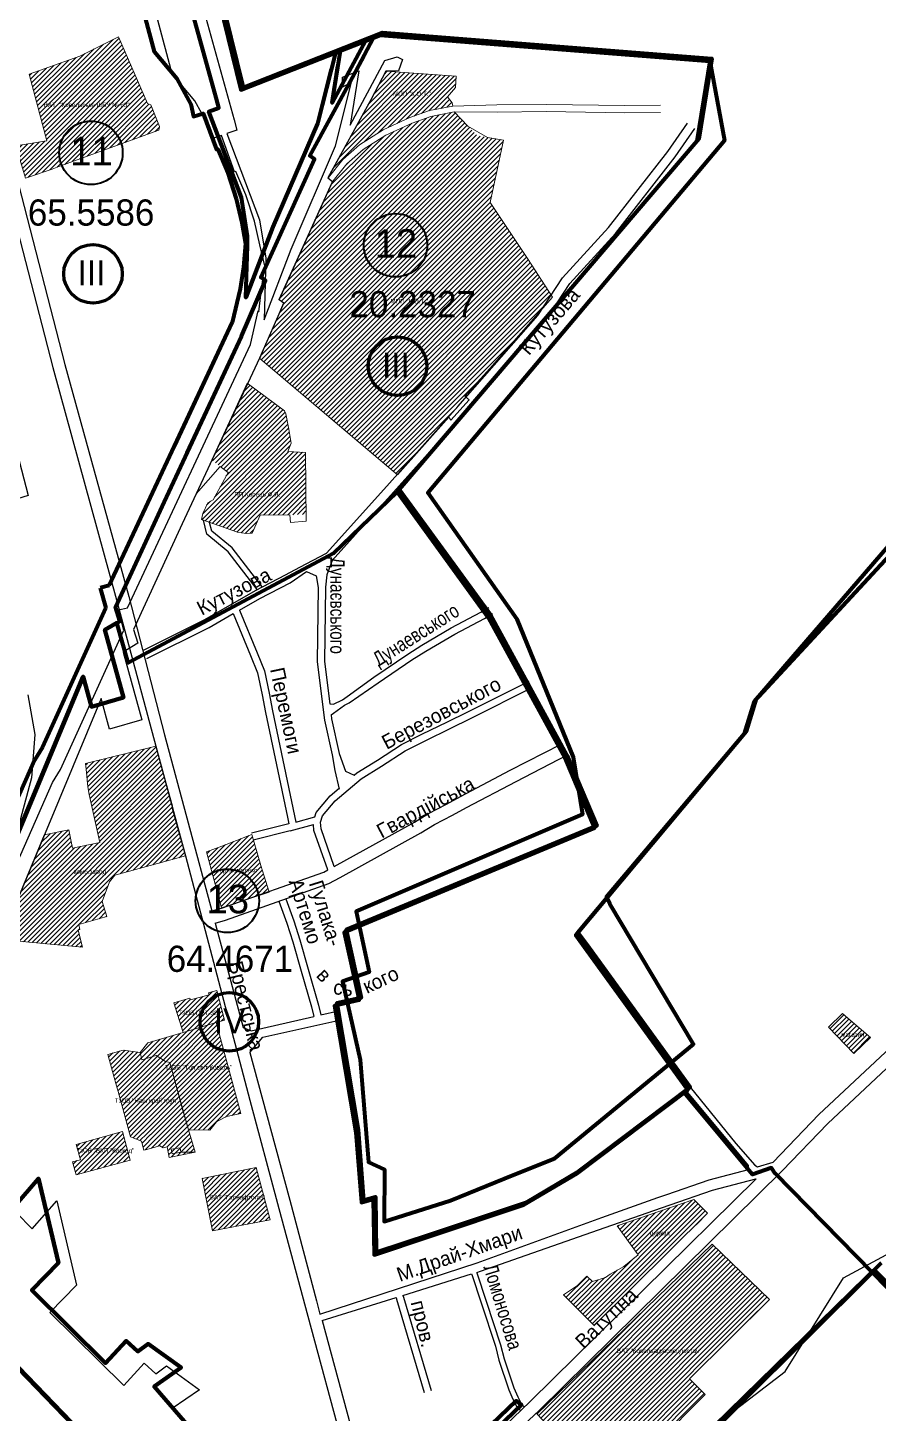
# Model space of a CAD drawing. Header units: millimetres. Extents: x 1378883 to 1389513, y 5662980 to 5673292.
# Drawn here: x 1383360 to 1384304, y 5669708 to 5671246 of the extents above; entities that cross this region are included whole.
import ezdxf
from ezdxf.enums import TextEntityAlignment as Align

# ---------------------------------------------------------------- set-up
doc = ezdxf.new("R2010")
doc.units = ezdxf.units.MM
doc.layers.add('_5Інше', color=252, linetype='Continuous', lineweight=25)
for name, color, linetype in [('N-raion', 1, 'Continuous'), ('zona', 3, 'Continuous'), ('вулиці', 7, 'Continuous'), ('ВулНазва', 7, 'Continuous'), ('КартаСкан', 252, 'Continuous'), ('межа по генплану', 7, 'Continuous'), ('район', 6, 'Continuous')]:
    doc.layers.add(name, color=color, linetype=linetype)
picture_1 = doc.add_image_def('image1.tif', size_in_pixel=(29607, 29619))
pattern_1 = [(45, (2.4066, 2.8008), (-2.6516504294, 2.6516504294), [])]

# ---------------------------------------------------------------- blocks, each defined once
blk = doc.blocks.new('ТуріяВодоох')
at = {"layer": '_5Інше', "color": 140}
blk.add_lwpolyline([(47118, 27415), (47272, 27533), (47337, 27637), (47450, 27698), (47500, 27645), (47566, 27712), (47606, 27666), (47682, 27722), (47711, 27688), (47790, 27754), (47831, 27714), (48054, 27884), (48092, 27840), (48160, 27842), (48319, 28000), (48319, 28000), (49356, 27600), (48682, 27510), (48729, 27348)], dxfattribs=at)
blk = doc.blocks.new('ЛвЗд')
at = {"layer": '_5Інше', "color": 204, "linetype": 'Continuous'}
for points in [[(46603.769, 28972.58), (46451, 29558)], [(46589, 29228), (46672.255, 28920.883)], [(46801.007, 28914.484), (46840.037, 28985.805)], [(46840.037, 28985.805), (46853.45, 28989.738)], [(46853.45, 28989.738), (46859.46, 28986.731)], [(46859.46, 28986.731), (46854.824, 28974.25)], [(46628.874, 28942.365), (46603.769, 28972.58)], [(46792.735, 28967.804), (46810.959, 28974.523)], [(46792.864, 28956.649), (46792.735, 28967.804)], [(46810.959, 28974.523), (46801.007, 28914.484)], [(46840.868, 28973.992), (46823.911, 28942.454)], [(46854.824, 28974.25), (46840.868, 28973.992)], [(46784.64, 28891.653), (46802.92, 28961.902)], [(46802.92, 28961.902), (46792.864, 28956.649)], [(46644.196, 28914.119), (46628.874, 28942.365)], [(46823.911, 28942.454), (46775.975, 28855.858)], [(46672.255, 28920.883), (46675.193, 28909.679)], [(46647.005, 28900.245), (46644.196, 28914.119)], [(46675.193, 28909.679), (46663.968, 28905.836)], [(46663.968, 28905.836), (46699.824, 28809.95)], [(46657.931, 28903.549), (46647.005, 28900.245)], [(46672.381, 28863.278), (46657.931, 28903.549)], [(46734.546, 28777.267), (46784.64, 28891.653)], [(46673.781, 28863.677), (46672.381, 28863.278)], [(46684.823, 28837.645), (46673.781, 28863.677)], [(46780.917, 28852.084), (46720.884, 28721.378)], [(46775.975, 28855.858), (46780.917, 28852.084)], [(46693.989, 28808.494), (46684.823, 28837.645)], [(46699.911, 28782.011), (46693.989, 28808.494)], [(46699.824, 28809.95), (46706.319, 28767.198)], [(46705.415, 28758.83), (46699.911, 28782.011)], [(46704.12, 28699.019), (46734.546, 28777.267)], [(46706.319, 28767.198), (46704.12, 28699.019)], [(46701.41, 28732.807), (46705.415, 28758.83)], [(46698.457, 28707.956), (46701.41, 28732.807)], [(46720.884, 28721.378), (46726.048, 28717.761)], [(46688.774, 28671.443), (46697.599, 28708.796)], [(46697.599, 28708.796), (46698.457, 28707.956)], [(46726.048, 28717.761), (46698.955, 28656.266)], [(46550.607, 28380.221), (46688.774, 28671.443)], [(46698.955, 28656.266), (46611.815, 28472.916)], [(46414.803, 28609.783), (46441.206, 28505.677)], [(46441.206, 28505.677), (46429.405, 28502.023)], [(46611.815, 28472.916), (46557.181, 28356.285)], [(46540.577, 28377.931), (46550.607, 28380.221)], [(46546.446, 28355.562), (46540.577, 28377.931)], [(46475.198, 28201.242), (46546.446, 28355.562)], [(46557.181, 28356.285), (46562.072, 28340.892)], [(46562.072, 28340.892), (46545.527, 28331.027)], [(46545.527, 28331.027), (46565.672, 28255.99)], [(46520.792, 28279.703), (46348.954, 27874.137)], [(46439.312, 28284.151), (46446.822, 28240.345)], [(46529.844, 28245.762), (46520.792, 28279.703)], [(46565.672, 28255.99), (46529.844, 28245.762)], [(46446.822, 28240.345), (46443.136, 28192.046)], [(46466.319, 28187), (46475.198, 28201.242)], [(46403, 28046), (46466.319, 28187)], [(46443.136, 28192.046), (46428.045, 28137.126)], [(46406.121, 27727.407), (46440.74, 27691.61)], [(46440.74, 27691.61), (46468.222, 27722.705)], [(46468.222, 27722.705), (46489.612, 27629.007)], [(46321.086, 27642.838), (46667.679, 27279.893)], [(46489.612, 27629.007), (46460.009, 27598.892)], [(46460.009, 27598.892), (46541.446, 27517.413)], [(46541.446, 27517.413), (46564.229, 27542.09)], [(46564.229, 27542.09), (46577.212, 27530.214)], [(46577.212, 27530.214), (46588.912, 27538.809)], [(46588.912, 27538.809), (46625.41, 27512.191)], [(46625.41, 27512.191), (46595.193, 27491.376)], [(46595.193, 27491.376), (46639.835, 27438.736)]]:
    blk.add_lwpolyline(points, dxfattribs=at)

msp = doc.modelspace()

# ---------------------------------------------------------------- hatches: boundary and pattern name
at = {"layer": 'вулиці', "lineweight": -2}
h = msp.add_hatch(dxfattribs=at)
h.set_pattern_fill('ANSI31', color=12, scale=30, style=0)
h.set_pattern_definition(pattern_1)
h.paths.add_polyline_path([(1383417.9, 5671214.1), (1383395.1, 5671205.9), (1383361.8, 5671194), (1383381.4, 5671120.2), (1383347.2, 5671114.6), (1383357.7, 5671078.6), (1383387.2, 5671088.8), (1383394.7, 5671091.5), (1383505.6, 5671132), (1383506.5, 5671135.9), (1383496.8, 5671160), (1383493, 5671161.4), (1383461.1, 5671235.5)])
h.paths.add_polyline_path([(1383362.3, 5671156.3), (1383489, 5671156.3), (1383489, 5671163.8), (1383362.3, 5671163.8)], flags=25)
h = msp.add_hatch(dxfattribs=at)
h.set_pattern_fill('ANSI31', color=12, scale=30, style=0)
h.set_pattern_definition(pattern_1)
h.paths.add_polyline_path([(1383806.2, 5671153.6), (1383832, 5671158.7), (1383831.2, 5671162.3), (1383826.2, 5671169), (1383834.9, 5671179.3), (1383835.7, 5671191.8), (1383757.6, 5671197.3), (1383740.9, 5671165.6), (1383694, 5671079.5), (1383710, 5671099.3), (1383728.6, 5671115.7), (1383754.7, 5671132.1), (1383784.5, 5671146)])
h.paths.add_polyline_path([(1383763, 5671168.4), (1383810.5, 5671168.4), (1383810.5, 5671175.9), (1383763, 5671175.9)], flags=24)
h = msp.add_hatch(dxfattribs=at)
h.set_pattern_fill('ANSI31', color=12, scale=30, style=0)
h.set_pattern_definition(pattern_1)
h.paths.add_polyline_path([(1383873.7, 5671051.5), (1383888.3, 5671120.8), (1383858.9, 5671126), (1383833.7, 5671152.2), (1383807.7, 5671147.1), (1383786.8, 5671139.8), (1383757.7, 5671126.2), (1383732.4, 5671110.3), (1383714.6, 5671094.7), (1383698.2, 5671074.5), (1383639.1, 5670944), (1383644.3, 5670940.4), (1383617.7, 5670878.7), (1383770.3, 5670749.8), (1383837.8, 5670825.2), (1383846.9, 5670835.5), (1383845.5, 5670836.8), (1383873.1, 5670867.4), (1383930.6, 5670932.6), (1383941.3, 5670948.9), (1383914.8, 5670989.5)])
h.paths.add_polyline_path([(1383760, 5670938.4), (1383807.5, 5670938.4), (1383807.5, 5670945.9), (1383760, 5670945.9)], flags=24)
h = msp.add_hatch(dxfattribs=at)
h.set_pattern_fill('ANSI31', color=164, scale=30, style=0)
h.set_pattern_definition(pattern_1)
h.paths.add_polyline_path([(1383649.9, 5670800.2), (1383646.7, 5670817.2), (1383645.1, 5670820.5), (1383604.5, 5670850.8), (1383564.6, 5670765.6), (1383582.6, 5670752.1), (1383566, 5670721.7), (1383560, 5670718.4), (1383554.7, 5670706.6), (1383553, 5670699.8), (1383592.9, 5670685.7), (1383602.6, 5670684.4), (1383609.5, 5670684.7), (1383618.2, 5670704.6), (1383669.1, 5670705.5), (1383668.7, 5670774.2), (1383648.8, 5670775.5), (1383652.8, 5670784.7)])
h.paths.add_polyline_path([(1383583.2, 5670722.7), (1383647, 5670722.7), (1383647, 5670731.4), (1383583.2, 5670731.4)], flags=24)
h = msp.add_hatch(dxfattribs=at)
h.set_pattern_fill('ANSI31', color=12, scale=30, style=0)
h.set_pattern_definition(pattern_1)
h.paths.add_polyline_path([(1383440.2, 5670341.4), (1383410.1, 5670335.3), (1383405.7, 5670355.4), (1383378.6, 5670349.9), (1383330.2, 5670233.7), (1383421.2, 5670225.3), (1383416.1, 5670244.1), (1383418.2, 5670245), (1383417, 5670250.4), (1383448.1, 5670259.5), (1383443, 5670276.1), (1383451, 5670297.8), (1383456.8, 5670305.2), (1383535.2, 5670326.5), (1383520.7, 5670379.3), (1383520.8, 5670380.3), (1383502.5, 5670448.2), (1383424.3, 5670429.1), (1383425, 5670422.8), (1383427.1, 5670403.1), (1383428.6, 5670394.8)])
h.paths.add_polyline_path([(1383405.8, 5670305.4), (1383452.9, 5670305.4), (1383452.9, 5670311.7), (1383405.8, 5670311.7)], flags=24)
h = msp.add_hatch(dxfattribs=at)
h.set_pattern_fill('ANSI31', color=2, scale=30, style=0)
h.set_pattern_definition(pattern_1)
h.paths.add_polyline_path([(1383575.4, 5670268.8), (1383587.5, 5670272.8), (1383628.1, 5670287.2), (1383618.9, 5670316), (1383608.9, 5670350.2), (1383604.9, 5670348.8), (1383596.7, 5670345.7), (1383558.8, 5670330.8)])
h.paths.add_polyline_path([(1383562, 5670307.5), (1383622.8, 5670307.5), (1383622.8, 5670312.5), (1383562, 5670312.5)], flags=25)
h = msp.add_hatch(dxfattribs=at)
h.set_pattern_fill('ANSI31', color=2, scale=30, style=0)
h.set_pattern_definition(pattern_1)
h.paths.add_polyline_path([(1383570, 5670177.3), (1383560.8, 5670174.8), (1383561.6, 5670172.6), (1383540.8, 5670167), (1383540.3, 5670168.9), (1383522.4, 5670163.4), (1383532.7, 5670130.8), (1383569.5, 5670141.7), (1383578.7, 5670144.4)])
h.paths.add_polyline_path([(1383520.8, 5670148.6), (1383580, 5670148.6), (1383580, 5670156.1), (1383520.8, 5670156.1)], flags=9)
h = msp.add_hatch(dxfattribs=at)
h.set_pattern_fill('ANSI31', color=2, scale=30, style=0)
h.set_pattern_definition(pattern_1)
h.paths.add_polyline_path([(1384270.4, 5670146.4), (1384264.8, 5670151.8), (1384249, 5670136.4), (1384277.1, 5670107.5), (1384295.6, 5670125.1)])
h.paths.add_polyline_path([(1384259, 5670125.8), (1384293.2, 5670125.8), (1384293.2, 5670130.8), (1384259, 5670130.8)], flags=25)
h = msp.add_hatch(dxfattribs=at)
h.set_pattern_fill('ANSI31', color=2, scale=30, style=0)
h.set_pattern_definition(pattern_1)
h.paths.add_polyline_path([(1383569.5, 5670141.6), (1383532.7, 5670130.7), (1383493.7, 5670119.2), (1383485.1, 5670108.3), (1383487, 5670100.4), (1383502.8, 5670105.1), (1383513.1, 5670098.5), (1383518.1, 5670097.4), (1383538.8, 5670022.8), (1383562.2, 5670022.4), (1383569.6, 5670031.6), (1383573.2, 5670033.3), (1383580.9, 5670037.3), (1383596.7, 5670040.9)])
h.paths.add_polyline_path([(1383497.2, 5670088.4), (1383603, 5670088.4), (1383603, 5670095.9), (1383497.2, 5670095.9)], flags=9)
h = msp.add_hatch(dxfattribs=at)
h.set_pattern_fill('ANSI31', color=2, scale=30, style=0)
h.set_pattern_definition(pattern_1)
h.paths.add_polyline_path([(1383518.1, 5670097.4), (1383513.1, 5670098.5), (1383502.8, 5670105.1), (1383487, 5670100.4), (1383485.1, 5670108.3), (1383466.3, 5670111.2), (1383449, 5670106.4), (1383455.4, 5670083.6), (1383525.4, 5670070.4)])
h.paths.add_polyline_path([(1383525.4, 5670070.4), (1383455.4, 5670083.6), (1383456.1, 5670080.8), (1383458.1, 5670073.9), (1383461.2, 5670062.6), (1383468.6, 5670035.5), (1383528.8, 5670057.7)])
h.paths.add_polyline_path([(1383510.8, 5670088.2), (1383589.3, 5670088.2), (1383589.3, 5670096.1), (1383510.8, 5670096.1)], flags=9)
h.paths.add_polyline_path([(1383454.2, 5670049.8), (1383529.9, 5670049.8), (1383529.9, 5670059.7), (1383454.2, 5670059.7)], flags=9)
h = msp.add_hatch(dxfattribs=at)
h.set_pattern_fill('ANSI31', color=2, scale=30, style=0)
h.set_pattern_definition(pattern_1)
h.paths.add_polyline_path([(1383532.5, 5670044.2), (1383528.8, 5670057.7), (1383468.6, 5670035.5), (1383470.5, 5670028.4), (1383472.1, 5670022.5), (1383543.3, 5670007.2), (1383538.8, 5670022.8)])
h.paths.add_polyline_path([(1383454.2, 5670049.8), (1383529.9, 5670049.8), (1383529.9, 5670059.7), (1383454.2, 5670059.7)], flags=9)
h = msp.add_hatch(dxfattribs=at)
h.set_pattern_fill('ANSI31', color=2, scale=30, style=0)
h.set_pattern_definition(pattern_1)
h.paths.add_polyline_path([(1383413.9, 5670006.4), (1383418.7, 5669989.5), (1383410, 5669987.1), (1383414, 5669972.8), (1383473.9, 5669989), (1383465.3, 5670020.6)])
h.paths.add_polyline_path([(1383403.3, 5669994.8), (1383489.6, 5669994.8), (1383489.6, 5670003.5), (1383403.3, 5670003.5)], flags=9)
h = msp.add_hatch(dxfattribs=at)
h.set_pattern_fill('ANSI31', color=2, scale=30, style=0)
h.set_pattern_definition(pattern_1)
h.paths.add_polyline_path([(1383532.4, 5670009.6), (1383498.9, 5670016.8), (1383502.5, 5670003.7), (1383507, 5670004.9), (1383510.6, 5670002.6), (1383515.1, 5670003.8), (1383517.1, 5669992), (1383517.7, 5669992.1), (1383521, 5669996.1), (1383520.5, 5669996), (1383519.6, 5670001), (1383526.2, 5670002.2)])
h.paths.add_polyline_path([(1383498.9, 5670016.8), (1383472.1, 5670022.5), (1383474.2, 5670014.8), (1383486.4, 5670010.1), (1383489.2, 5670000.2), (1383490.9, 5670000.6), (1383502.5, 5670003.7)])
h = msp.add_hatch(dxfattribs=at)
h.set_pattern_fill('ANSI31', color=2, scale=30, style=0)
h.set_pattern_definition(pattern_1)
h.paths.add_polyline_path([(1383543.3, 5670007.2), (1383532.4, 5670009.6), (1383526.2, 5670002.2), (1383529.4, 5670002.8), (1383530.3, 5669997.8), (1383546.1, 5669997.9)])
h.paths.add_polyline_path([(1383546.1, 5669997.9), (1383530.3, 5669997.8), (1383521, 5669996.1), (1383517.7, 5669992.1)])
h = msp.add_hatch(dxfattribs=at)
h.set_pattern_fill('ANSI31', color=2, scale=30, style=0)
h.set_pattern_definition(pattern_1)
h.paths.add_polyline_path([(1383519.6, 5670001), (1383520.5, 5669996), (1383530.3, 5669997.8), (1383529.4, 5670002.8)])
h = msp.add_hatch(dxfattribs=at)
h.set_pattern_fill('ANSI31', color=12, scale=30, style=0)
h.set_pattern_definition(pattern_1)
h.paths.add_polyline_path([(1383613.8, 5669980.9), (1383553.7, 5669968.8), (1383565.4, 5669910.6), (1383629.2, 5669922.9)])
h.paths.add_polyline_path([(1383552.3, 5669943.5), (1383633.9, 5669943.5), (1383633.9, 5669951), (1383552.3, 5669951)], flags=9)
h = msp.add_hatch(dxfattribs=at)
h.set_pattern_fill('ANSI31', color=5, scale=30, style=0)
h.set_pattern_definition(pattern_1)
h.paths.add_polyline_path([(1384014.5, 5669916), (1384037.8, 5669884), (1384021.8, 5669871), (1384006.8, 5669862.4), (1384001.4, 5669858.8), (1383987.2, 5669854.3), (1383980.7, 5669860.3), (1383970.4, 5669849.9), (1383954.9, 5669839.4), (1383988.8, 5669805.4), (1384114.9, 5669930), (1384099.6, 5669945.4)])
h.paths.add_polyline_path([(1384046.6, 5669904.3), (1384077.1, 5669904.3), (1384077.1, 5669910.5), (1384046.6, 5669910.5)], flags=24)
h.paths.add_polyline_path([(1383968.8, 5669762.1), (1384055.4, 5669845.1), (1384038.8, 5669862.5), (1383952.2, 5669779.4)], flags=9)
h = msp.add_hatch(dxfattribs=at)
h.set_pattern_fill('ANSI31', color=5, scale=30, style=0)
h.set_pattern_definition(pattern_1)
h.paths.add_polyline_path([(1383925.5, 5669707.3), (1383967.7, 5669662.2), (1383967.7, 5669662.2), (1383982.5, 5669646.4), (1384005.6, 5669621.8), (1384112.3, 5669729.1), (1384094.8, 5669746.3), (1384183.6, 5669834.2), (1384119.8, 5669895.7)])
h.paths.add_polyline_path([(1383998.4, 5669772.3), (1384123.8, 5669772.3), (1384123.8, 5669781.1), (1383998.4, 5669781.1)], flags=24)

# ---------------------------------------------------------------- linework, layer by layer
at = {"layer": 'N-raion', "color": 1, "lineweight": 35}
for centre in [(1383430.4, 5671106.7), (1383768.4, 5671004.2), (1383581.8, 5670276.7)]:
    msp.add_circle(centre, 35.2, dxfattribs=at)
at = {"layer": 'zona', "color": 3, "lineweight": 60}
for centre in [(1383432.7, 5670972.5), (1383770.6, 5670870), (1383584, 5670142.6)]:
    msp.add_circle(centre, 32.5, dxfattribs=at)
at = {"layer": 'вулиці', "color": 7}
for points in [[(1383111.9, 5671900.8), (1383145.8, 5671763.9), (1383179.7, 5671640.4), (1383231.3, 5671451.4), (1383267.8, 5671316.8), (1383336.5, 5671068.1), (1383388, 5670868.4), (1383458.9, 5670610.8), (1383502.5, 5670448.2), (1383535.2, 5670326.5), (1383606.7, 5670055.4), (1383637.5, 5669941), (1383667.3, 5669829.4), (1383714.5, 5669655.6), (1383726.2, 5669604.9), (1383729.2, 5669576.5)], [(1383130.1, 5671885.4), (1383159.3, 5671767.5), (1383193.2, 5671644.1), (1383244.8, 5671455), (1383281.3, 5671320.5), (1383350, 5671071.7), (1383401.5, 5670872), (1383472.4, 5670614.4), (1383512.1, 5670460.8), (1383564.6, 5670265.7)], [(1383487.9, 5670554.6), (1383556.9, 5670589), (1383612.9, 5670621), (1383646.2, 5670638.3), (1383662.4, 5670647.1), (1383692, 5670662.7), (1383758.8, 5670737), (1383837.8, 5670825.2), (1383926.4, 5670926.2), (1383953.9, 5670968.1), (1384004.9, 5671023.8), (1384070.9, 5671108.4), (1384092.6, 5671139.6)], [(1383698, 5670654.4), (1383766.2, 5670730.3), (1383845.3, 5670818.6), (1383934.4, 5670920.1), (1383961.8, 5670961.9), (1384012.6, 5671017.3), (1384078.9, 5671102.4), (1384100.8, 5671133.9)], [(1384187.6, 5669986.9), (1384238.4, 5670039.6), (1384380.3, 5670172.3), (1384570.6, 5670363.3), (1384787.6, 5670580.8), (1384832.4, 5670639.4), (1384897.1, 5670727.9), (1384961.3, 5670820.9), (1385018.4, 5670905.4)], [(1383825.2, 5669615), (1383927.9, 5669711.1), (1384197.5, 5669977.1), (1384248.2, 5670029.6), (1384390.1, 5670162.3), (1384580.5, 5670353.4), (1384798.2, 5670571.6), (1384843.6, 5670631), (1384908.5, 5670719.7), (1384972.8, 5670813), (1385030, 5670897.6)], [(1383615, 5670622.1), (1383582.7, 5670664.1), (1383559.1, 5670683.6), (1383555.3, 5670699)], [(1383620.4, 5670625), (1383587, 5670668.3), (1383564.5, 5670687), (1383562.1, 5670696.6)], [(1383595.2, 5670599.4), (1383617.7, 5670612.3), (1383651.4, 5670629.7), (1383669.5, 5670642.1)], [(1383669.5, 5670642.1), (1383680.4, 5670637.3), (1383682.6, 5670624.3), (1383681.5, 5670542), (1383689.5, 5670477.3), (1383698.2, 5670438.8), (1383701.1, 5670421.2), (1383706.1, 5670400.6)], [(1383698, 5670654.4), (1383692.3, 5670638.4), (1383690.6, 5670624.9), (1383689.5, 5670542.4), (1383695.4, 5670495.4)], [(1383492.3, 5670545.7), (1383561.6, 5670580.2), (1383588.2, 5670595.4)], [(1383588.2, 5670595.4), (1383607.5, 5670549), (1383615.2, 5670529.7), (1383620.4, 5670505.4), (1383624.2, 5670485.9), (1383648.4, 5670369.4), (1383650, 5670362.1)], [(1383595.2, 5670599.4), (1383614.9, 5670552.1), (1383622.9, 5670532), (1383628.2, 5670507), (1383632, 5670487.4), (1383656.3, 5670371), (1383657.7, 5670364.2), (1383678.9, 5670370.1)], [(1383695.4, 5670495.4), (1383699.8, 5670494.8), (1383709.6, 5670499.8), (1383714.8, 5670503.6), (1383744.5, 5670525), (1383782.3, 5670550.6), (1383797.8, 5670560.5), (1383830.4, 5670579.7), (1383863.2, 5670597.1), (1383872.1, 5670602.4)], [(1383696.9, 5670483.1), (1383699.7, 5670484.8), (1383711.9, 5670493.8), (1383717.1, 5670496.5), (1383749.1, 5670518.5), (1383786.7, 5670544), (1383802, 5670553.7), (1383834.3, 5670572.7), (1383867.1, 5670590.1), (1383876.2, 5670595.5)], [(1383722.6, 5670416.2), (1383725.6, 5670418.8), (1383748.5, 5670432.8), (1383775.2, 5670450.2), (1383798.5, 5670461.9), (1383825.6, 5670475.1), (1383848.8, 5670486.6), (1383916.7, 5670520.6)], [(1383700.4, 5670314.9), (1383685.8, 5670356.5), (1383685.3, 5670364), (1383687.6, 5670370.9), (1383701.6, 5670387.7), (1383730.3, 5670412.3), (1383752.8, 5670426), (1383779.2, 5670443.3), (1383802.1, 5670454.8), (1383829.1, 5670468), (1383852.4, 5670479.4), (1383920.3, 5670513.5)], [(1383696.9, 5670483.1), (1383697.4, 5670478.7), (1383706.1, 5670440.3), (1383713.1, 5670420.8), (1383722.6, 5670416.2)], [(1383700.4, 5670314.9), (1383789.4, 5670364.2), (1383804.9, 5670373.6), (1383825.2, 5670384.1), (1383840.7, 5670392.6), (1383895.8, 5670421.6), (1383952.4, 5670450.6)], [(1383568.3, 5670252.1), (1383579.6, 5670255.2), (1383694.6, 5670295.9), (1383707.1, 5670302.6), (1383796.4, 5670352.1), (1383811.8, 5670361.4), (1383831.7, 5670371.7), (1383847.3, 5670380.2), (1383902.3, 5670409.2), (1383958.8, 5670438.2)], [(1383678.9, 5670370.1), (1383680.4, 5670374.8), (1383695.9, 5670393.4), (1383705.8, 5670401.8)], [(1383650, 5670362.1), (1383608.7, 5670352)], [(1383651.7, 5670354.3), (1383610.6, 5670344.2)], [(1383651.7, 5670354.3), (1383677.5, 5670361.4)], [(1383693.2, 5670311), (1383677.9, 5670354.9), (1383677.5, 5670361.4)], [(1383564.6, 5670265.7), (1383575.4, 5670268.6), (1383688.9, 5670308.7), (1383693.2, 5670311)], [(1383639.1, 5670276.2), (1383648, 5670252.1), (1383654.6, 5670231.1), (1383663.7, 5670198.8), (1383675.3, 5670159), (1383677.7, 5670148.5)], [(1383646.6, 5670278.9), (1383655.6, 5670254.7), (1383662.3, 5670233.4), (1383671.4, 5670201), (1383683.1, 5670161), (1383685.5, 5670150.3)], [(1383568.3, 5670252.1), (1383595.4, 5670151.4), (1383599.5, 5670136)], [(1383685.5, 5670150.3), (1383705.3, 5670154.7)], [(1383599.5, 5670136), (1383608.1, 5670132.6), (1383677.7, 5670148.5)], [(1383606.9, 5670108.5), (1383621.2, 5670125.4), (1383707.6, 5670144.8)], [(1383606.9, 5670108.5), (1383620.2, 5670059.1), (1383651, 5669944.6), (1383680.8, 5669833), (1383684.5, 5669818.1)], [(1384090.7, 5670066.2), (1384136.8, 5670010.9), (1384159.9, 5669983.2), (1384160.2, 5669978.5)], [(1384095.4, 5670070), (1384146.2, 5670007.5), (1384167.3, 5669983.4), (1384170.1, 5669981.4)], [(1384170.1, 5669981.4), (1384187.6, 5669986.9)], [(1383684.5, 5669818.1), (1383859.1, 5669875.2), (1383997.4, 5669925.5), (1384059.7, 5669947.6), (1384069.5, 5669950.8), (1384116.7, 5669967.1), (1384160.2, 5669978.5)], [(1383777.6, 5669586.5), (1383918.1, 5669721.1), (1384168.7, 5669968.3)], [(1383858.6, 5669864.5), (1383862.8, 5669865.8), (1384001.3, 5669914.2), (1384063.6, 5669936.2), (1384073.3, 5669939.4), (1384120.2, 5669955.6), (1384168.4, 5669968.2), (1384168.7, 5669968.3)], [(1383776.7, 5669838.9), (1383852.9, 5669862.7)], [(1383852.9, 5669862.7), (1383853.1, 5669862.2), (1383863.5, 5669830.7), (1383879.3, 5669782.4), (1383883.3, 5669766.9), (1383894.1, 5669734.1), (1383898.7, 5669723.9), (1383903.1, 5669715.4), (1383907.4, 5669710.9)], [(1383858.6, 5669864.5), (1383858.8, 5669864.1), (1383869.2, 5669832.5), (1383885.1, 5669784.1), (1383889.1, 5669768.6), (1383899.8, 5669736.2), (1383904.1, 5669726.5), (1383908, 5669718.9), (1383911.7, 5669715)], [(1383686.9, 5669810.9), (1383769.1, 5669836.5)], [(1383769.1, 5669836.5), (1383769.7, 5669834.8), (1383800.4, 5669731.2)], [(1383776.7, 5669838.9), (1383777.3, 5669837.1), (1383808, 5669733.5)], [(1383686.9, 5669810.9), (1383728.1, 5669659), (1383740, 5669607.2), (1383743, 5669579)]]:
    msp.add_lwpolyline(points, dxfattribs=at)
at = {"layer": 'ВулНазва', "color": 7, "lineweight": 9}
for points in [[(1383417.9, 5671214.1), (1383461.1, 5671235.5), (1383493, 5671161.4), (1383496.8, 5671160), (1383506.5, 5671135.9), (1383505.6, 5671132), (1383394.7, 5671091.5), (1383387.2, 5671088.8), (1383357.7, 5671078.6), (1383347.2, 5671114.6), (1383381.4, 5671120.2), (1383361.8, 5671194), (1383395.1, 5671205.9), (1383417.9, 5671214.1)], [(1383831.2, 5671162.3), (1383832, 5671158.7), (1383806.2, 5671153.6), (1383784.5, 5671146), (1383754.7, 5671132.1), (1383728.6, 5671115.7), (1383710, 5671099.3), (1383694, 5671079.5), (1383740.9, 5671165.6), (1383757.6, 5671197.3), (1383835.7, 5671191.8), (1383834.9, 5671179.3), (1383826.2, 5671169), (1383831.2, 5671162.3)], [(1383914.8, 5670989.5), (1383942.9, 5670946.5), (1383873.1, 5670867.4), (1383845.5, 5670836.8), (1383850.2, 5670832.6), (1383830, 5670810), (1383827.8, 5670813.4), (1383770.7, 5670749.4), (1383617.7, 5670878.7), (1383644.3, 5670940.4), (1383639.1, 5670944), (1383697.8, 5671074), (1383714.6, 5671094.7), (1383732.4, 5671110.3), (1383757.7, 5671126.2), (1383786.8, 5671139.8), (1383807.7, 5671147.1), (1383833.7, 5671152.2), (1383848.9, 5671136.4), (1383870.6, 5671123.9), (1383888.3, 5671120.8), (1383873.7, 5671051.5), (1383914.8, 5670989.5)], [(1383603.9, 5670851.3), (1383645.1, 5670820.5), (1383646.7, 5670817.2), (1383649.9, 5670800.2), (1383652.8, 5670784.7), (1383648.8, 5670775.5), (1383668.7, 5670774.2), (1383669.2, 5670697.9), (1383651.9, 5670696.4), (1383651.3, 5670705.2), (1383618.2, 5670704.6), (1383609.5, 5670684.7), (1383602.6, 5670684.4), (1383592.9, 5670685.7), (1383553, 5670699.8), (1383554.7, 5670706.6), (1383560, 5670718.4), (1383566, 5670721.7), (1383582.6, 5670752.1), (1383573.8, 5670758.7), (1383547.1, 5670728.2), (1383603.9, 5670851.3)], [(1383424.3, 5670429.1), (1383502.5, 5670448.2), (1383520.9, 5670382.1), (1383520.7, 5670379.3), (1383535.2, 5670326.5), (1383456.8, 5670305.2), (1383451, 5670297.8), (1383443, 5670276.1), (1383448.1, 5670259.5), (1383417, 5670250.4), (1383418.2, 5670245), (1383416.1, 5670244.1), (1383421.2, 5670225.3), (1383330.2, 5670233.7), (1383378.4, 5670349.8), (1383405.7, 5670355.4), (1383410.1, 5670335.3), (1383440.2, 5670341.4), (1383428.6, 5670394.8), (1383427.1, 5670403.1), (1383425, 5670422.8), (1383424.3, 5670429.1)], [(1383558.7, 5670331.1), (1383575.5, 5670337.4), (1383596.7, 5670345.7), (1383604.9, 5670348.8), (1383608.9, 5670350.2), (1383618.9, 5670316), (1383628.3, 5670286.4), (1383575.4, 5670268.8), (1383558.7, 5670331.1)], [(1383570, 5670177.3), (1383578.7, 5670144.4), (1383569.5, 5670141.7), (1383532.7, 5670130.8), (1383522.4, 5670163.4), (1383540.3, 5670168.9), (1383540.8, 5670167), (1383561.6, 5670172.6), (1383560.8, 5670174.8), (1383570, 5670177.3)], [(1384264.8, 5670151.8), (1384270.4, 5670146.4), (1384295.6, 5670125.1), (1384277.1, 5670107.5), (1384249, 5670136.4), (1384264.8, 5670151.8)], [(1383493.7, 5670119.2), (1383532.7, 5670130.7), (1383569.5, 5670141.6), (1383596.7, 5670040.9), (1383580.9, 5670037.3), (1383573.2, 5670033.3), (1383569.6, 5670031.6), (1383562.2, 5670022.4), (1383538.8, 5670022.8), (1383518.1, 5670097.4), (1383513.1, 5670098.5), (1383502.8, 5670105.1), (1383487, 5670100.4), (1383485.1, 5670108.3), (1383493.7, 5670119.2)], [(1383470.5, 5670028.4), (1383461.2, 5670062.6), (1383458.1, 5670073.9), (1383456.1, 5670080.8), (1383449, 5670106.4), (1383466.3, 5670111.2), (1383485.1, 5670108.3), (1383487, 5670100.4), (1383502.8, 5670105.1), (1383513.1, 5670098.5), (1383518.1, 5670097.4), (1383532.5, 5670044.2), (1383538.8, 5670022.8), (1383546.1, 5669997.9), (1383530.3, 5669997.8), (1383529.4, 5670002.8), (1383519.6, 5670001), (1383520.5, 5669996), (1383530.3, 5669997.8), (1383546.1, 5669997.9), (1383517.1, 5669992), (1383515.1, 5670003.8), (1383510.6, 5670002.6), (1383507, 5670004.9), (1383490.9, 5670000.6), (1383489.2, 5670000.2), (1383486.4, 5670010.1), (1383474.2, 5670014.8), (1383470.5, 5670028.4)], [(1383413.9, 5670006.4), (1383465.3, 5670020.6), (1383473.9, 5669989), (1383414, 5669972.8), (1383410, 5669987.1), (1383418.7, 5669989.5), (1383413.9, 5670006.4)], [(1383629.2, 5669922.9), (1383565.4, 5669910.6), (1383553.7, 5669968.8), (1383613.8, 5669980.9), (1383629.2, 5669922.9)], [(1384014.5, 5669916), (1384099.6, 5669945.4), (1384114.9, 5669930), (1383988.8, 5669805.4), (1383954.9, 5669839.4), (1383970.4, 5669849.9), (1383980.7, 5669860.3), (1383987.2, 5669854.3), (1384001.4, 5669858.8), (1384006.8, 5669862.4), (1384021.8, 5669871), (1384037.8, 5669884), (1384014.5, 5669916)], [(1383926.1, 5669706.6), (1383925.5, 5669707.3), (1384119.8, 5669895.7), (1384183.6, 5669834.2), (1384094.8, 5669746.3), (1384112.3, 5669729.1), (1384005.6, 5669621.8), (1383982.5, 5669646.4), (1383975.1, 5669654.3), (1383970.7, 5669650), (1383963.6, 5669658.2), (1383967.7, 5669662.2), (1383956.5, 5669674.2), (1383926.1, 5669706.6)]]:
    msp.add_lwpolyline(points, close=True, dxfattribs=at)
for points in [[(1383832, 5671158.7), (1383881.1, 5671160), (1383935.7, 5671160.5), (1384022.9, 5671159.3), (1384062.5, 5671159.5)], [(1383833.7, 5671152.1), (1383881.2, 5671152), (1383935.7, 5671152.5), (1384022.9, 5671151.3), (1384062.6, 5671151.5)]]:
    msp.add_lwpolyline(points, dxfattribs=at)
at = {"layer": 'межа по генплану', "color": 5, "lineweight": 70}
for points in [[(1383535.2, 5671427.4), (1383596.9, 5671176.5), (1383751.6, 5671237.4), (1384117.2, 5671208.6), (1384102.9, 5671119.6), (1383770.3, 5670730.4), (1383871.3, 5670591.3), (1383956.4, 5670435.4), (1383989.4, 5670357.3), (1383711.3, 5670241.7), (1383728, 5670166.4), (1383700.9, 5670160.4), (1383724.5, 5670019.7), (1383730.7, 5669941.9), (1383743.8, 5669945.6), (1383744.7, 5669884), (1383805.4, 5669904.2), (1383910.7, 5669939.3), (1383969.8, 5669974.2), (1384093, 5670067.2), (1383981.3, 5670221.3), (1383968.5, 5670238.8), (1384155.7, 5670462.3), (1384166.8, 5670498.3), (1384610.2, 5670976.5)], [(1383535.2, 5671427.4), (1383596.9, 5671176.5), (1383751.6, 5671237.4), (1384117.2, 5671208.6), (1384102.9, 5671119.6), (1383770.3, 5670730.4), (1383871.3, 5670591.3), (1383956.4, 5670435.4), (1383989.4, 5670357.3), (1383711.3, 5670241.7), (1383728, 5670166.4), (1383700.9, 5670160.4), (1383724.5, 5670019.7), (1383730.7, 5669941.9), (1383743.8, 5669945.6), (1383744.7, 5669884), (1383805.4, 5669904.2), (1383910.7, 5669939.3), (1383969.8, 5669974.2), (1384093, 5670067.2), (1383981.3, 5670221.3), (1383968.5, 5670238.8), (1384155.7, 5670462.3), (1384166.8, 5670498.3), (1384610.2, 5670976.5)], [(1384331.6, 5669829.6), (1384297.7, 5669864.2), (1383861.2, 5669430.3)], [(1384331.6, 5669829.6), (1384297.7, 5669864.2), (1383861.2, 5669430.3)]]:
    msp.add_lwpolyline(points, dxfattribs=at)
at = {"layer": 'межа по генплану', "color": 3, "lineweight": 70}
for points in [[(1383535.2, 5671427.4), (1383596.9, 5671176.5), (1383751.6, 5671237.4), (1384117.2, 5671208.6), (1384102.9, 5671119.6), (1383770.3, 5670730.4), (1383871.3, 5670591.3), (1383956.4, 5670435.4), (1383989.4, 5670357.3), (1383711.3, 5670241.7), (1383728, 5670166.4), (1383700.9, 5670160.4), (1383724.5, 5670019.7), (1383730.7, 5669941.9), (1383743.8, 5669945.6), (1383744.7, 5669884), (1383805.4, 5669904.2), (1383910.7, 5669939.3), (1383969.8, 5669974.2), (1384093, 5670067.2), (1383981.3, 5670221.3), (1383968.5, 5670238.8), (1384155.7, 5670462.3), (1384166.8, 5670498.3), (1384610.2, 5670976.5)], [(1383535.2, 5671427.4), (1383596.9, 5671176.5), (1383751.6, 5671237.4), (1384117.2, 5671208.6), (1384102.9, 5671119.6), (1383770.3, 5670730.4), (1383871.3, 5670591.3), (1383956.4, 5670435.4), (1383989.4, 5670357.3), (1383711.3, 5670241.7), (1383728, 5670166.4), (1383700.9, 5670160.4), (1383724.5, 5670019.7), (1383730.7, 5669941.9), (1383743.8, 5669945.6), (1383744.7, 5669884), (1383805.4, 5669904.2), (1383910.7, 5669939.3), (1383969.8, 5669974.2), (1384093, 5670067.2), (1383981.3, 5670221.3), (1383968.5, 5670238.8), (1384155.7, 5670462.3), (1384166.8, 5670498.3), (1384610.2, 5670976.5)], [(1383535.2, 5671427.4), (1383596.9, 5671176.5), (1383751.6, 5671237.4), (1384117.2, 5671208.6), (1384133.8, 5671120.3), (1383804.2, 5670729.5), (1383903, 5670589.2), (1383965.7, 5670436.1), (1383976.2, 5670372.4), (1383724.9, 5670265), (1383739.4, 5670197.4), (1383709.7, 5670187.3), (1383729.3, 5670100.2), (1383738.5, 5669986.8), (1383756.3, 5669978.5), (1383756, 5669921), (1383829.5, 5669944.2), (1383899.5, 5669972.8), (1383944.8, 5669991), (1384099.3, 5670117.7), (1384006.4, 5670273.3), (1384002.5, 5670281.1), (1384155.7, 5670462.3), (1384166.8, 5670498.3), (1384736.5, 5671158.1)], [(1384307.4, 5669875.2), (1383885.2, 5669462.3)], [(1384331.6, 5669829.6), (1384297.7, 5669864.2), (1383861.2, 5669430.3)], [(1384331.6, 5669829.6), (1384297.7, 5669864.2), (1383861.2, 5669430.3)]]:
    msp.add_lwpolyline(points, dxfattribs=at)
at = {"layer": 'межа по генплану', "color": 2, "lineweight": 70}
for points in [[(1383535.2, 5671427.4), (1383596.9, 5671176.5), (1383751.6, 5671237.4), (1384117.2, 5671208.6), (1384102.9, 5671119.6), (1383770.3, 5670730.4), (1383871.3, 5670591.3), (1383956.4, 5670435.4), (1383989.4, 5670357.3), (1383711.3, 5670241.7), (1383728, 5670166.4), (1383700.9, 5670160.4), (1383724.5, 5670019.7), (1383730.7, 5669941.9), (1383743.8, 5669945.6), (1383744.7, 5669884), (1383805.4, 5669904.2), (1383910.7, 5669939.3), (1383969.8, 5669974.2), (1384093, 5670067.2), (1383981.3, 5670221.3), (1383968.5, 5670238.8), (1384155.7, 5670462.3), (1384166.8, 5670498.3), (1384610.2, 5670976.5)], [(1384331.6, 5669829.6), (1384297.7, 5669864.2), (1383861.2, 5669430.3)]]:
    msp.add_lwpolyline(points, dxfattribs=at)
at = {"layer": 'межа по генплану', "color": 1, "lineweight": 70}
for points in [[(1383537.6, 5671430.2), (1383599.3, 5671179.3), (1383754, 5671240.2), (1384119.6, 5671211.4), (1384105.3, 5671122.4), (1383772.7, 5670733.2), (1383873.8, 5670594.1), (1383958.8, 5670438.2), (1383991.8, 5670360.1), (1383713.7, 5670244.5), (1383730.4, 5670169.2), (1383703.3, 5670163.2), (1383726.9, 5670022.5), (1383733.1, 5669944.7), (1383746.2, 5669948.4), (1383747.1, 5669886.8), (1383807.8, 5669907), (1383913.1, 5669942.1), (1383972.2, 5669977), (1384095.4, 5670070), (1383983.7, 5670224.1), (1383970.9, 5670241.6), (1384158.1, 5670465.1), (1384169.2, 5670501.1), (1384612.6, 5670979.3)], [(1384334, 5669832.4), (1384300.1, 5669867), (1383863.6, 5669433.1)]]:
    msp.add_lwpolyline(points, dxfattribs=at)
at = {"layer": 'район', "color": 6, "lineweight": 100}
for p, q in [((1383595.9, 5670955.9), (1383587.3, 5670918.5)), ((1383587.3, 5670918.5), (1383450.8, 5670626.5)), ((1383450.8, 5670626.5), (1383440.8, 5670624.1)), ((1383440.8, 5670624.1), (1383446.8, 5670601.8)), ((1383446.8, 5670601.8), (1383376.5, 5670447.1)), ((1383376.5, 5670447.1), (1383367.7, 5670432.8)), ((1383367.7, 5670432.8), (1383347, 5670386)), ((1383225.6, 5669887.8), (1383574.4, 5669526.9))]:
    msp.add_line(p, q, dxfattribs=at)
for points in [[(1383701.8, 5671217.8), (1383681.8, 5671139.3), (1383632.4, 5671024.6), (1383602.5, 5670946.2), (1383604, 5671003.7), (1383604.3, 5671014.4), (1383597.5, 5671057.1), (1383561.1, 5671152.8), (1383572.3, 5671156.7), (1383569.3, 5671167.9), (1383484.2, 5671474.5), (1383474.2, 5671486.4), (1383465, 5671522.4), (1383478.9, 5671533.5), (1383473.7, 5671562.4), (1383474.7, 5671563), (1383453, 5671646.2), (1383444.2, 5671643.3), (1383378.4, 5671897.6), (1383398.9, 5671977.7)], [(1383358.2, 5671940.4), (1383338.3, 5671909), (1383334.9, 5671871.6), (1383344.3, 5671803.7), (1383500.5, 5671219.2), (1383525.8, 5671189.1), (1383541.3, 5671160.9), (1383544.2, 5671147.1), (1383555.1, 5671150.4), (1383569.8, 5671110.3), (1383571.2, 5671110.7), (1383582.4, 5671084.7), (1383591.7, 5671055.6), (1383597.8, 5671029.2), (1383602, 5671005.6), (1383599.6, 5670980), (1383595.9, 5670955.9), (1383595.9, 5670955.9), (1383587.3, 5670918.5), (1383523.2, 5670781.3)], [(1383252.2, 5670119.2), (1383363.2, 5670385.6), (1383421.6, 5670525.8), (1383430.9, 5670491.9), (1383466.6, 5670502.4), (1383446, 5670577.3), (1383462.5, 5670587.2), (1383457.5, 5670602.6), (1383511.5, 5670719.5), (1383597.6, 5670903.4), (1383624.3, 5670965.1), (1383619.1, 5670968.6), (1383678.4, 5671099.7), (1383673.4, 5671103.4), (1383720.8, 5671190.3), (1383744.2, 5671234.5)], [(1383735.1, 5671230.9), (1383698.1, 5671162.2), (1383707.3, 5671219.9)], [(1383537, 5670774), (1383597.6, 5670903.4), (1383624.3, 5670965.1), (1383619.1, 5670968.6), (1383678.4, 5671099.7), (1383673.4, 5671103.4), (1383720.8, 5671190.3), (1383733.6, 5671214.5)], [(1383724.3, 5671210.9), (1383698.1, 5671162.2), (1383704.6, 5671203)], [(1383697.2, 5671199.5), (1383681.8, 5671139.3), (1383632.4, 5671024.6), (1383602.5, 5670946.2), (1383604, 5671003.7)], [(1383770.3, 5670730.4), (1383770.3, 5670730.4), (1383699.1, 5670662.3), (1383471.9, 5670540.7), (1383459.1, 5670585.2), (1383446, 5670577.3), (1383466.6, 5670502.4), (1383430.9, 5670491.9), (1383421.6, 5670525.8), (1383252.2, 5670119.2)], [(1384297.7, 5669864.2), (1384189.7, 5669974.3), (1384185.8, 5669980.3), (1384164.6, 5669973), (1384088.9, 5670064.2)], [(1383345, 5669937.2), (1383372.3, 5669968.5), (1383394.3, 5669874.9), (1383364.8, 5669844.6), (1383446.7, 5669763.6), (1383469.4, 5669788.5), (1383482.4, 5669776.7), (1383494.1, 5669785.3), (1383530.7, 5669758.9), (1383500.6, 5669737.9), (1383545.6, 5669685.5)], [(1383545.6, 5669685.5), (1383500.6, 5669737.9), (1383530.7, 5669758.9), (1383494.1, 5669785.3), (1383482.4, 5669776.7), (1383469.4, 5669788.5), (1383446.7, 5669763.6), (1383364.8, 5669844.6), (1383394.3, 5669874.9), (1383372.3, 5669968.5), (1383345, 5669937.2)], [(1383810.8, 5669633.8), (1383902.4, 5669721.8), (1383908.2, 5669717.4), (1383811.7, 5669624.9)], [(1383811.7, 5669624.9), (1383908.2, 5669717.4), (1383902.4, 5669721.8), (1383810.8, 5669633.8)]]:
    msp.add_lwpolyline(points, dxfattribs=at)

# ---------------------------------------------------------------- block references
at = {"layer": 'вулиці', "color": 7}
msp.add_blockref('ТуріяВодоох', (1336928.9, 5642221.4), dxfattribs=at)
at = {"layer": 'ВулНазва', "color": 7, "lineweight": 9, "rotation": 0.3369352804470327}
msp.add_blockref('ЛвЗд', (1337088, 5641948.4), dxfattribs=at)

# ---------------------------------------------------------------- texts
at = {"layer": 'N-raion', "color": 1, "lineweight": 35}
for s, p in [('11', (1383407.4, 5671092.8)), ('12', (1383745.3, 5670990.3)), ('13', (1383558.7, 5670262.9))]:
    msp.add_text(s, height=31.73, dxfattribs=at).set_placement(p)
for s, p in [('65.5586', (1383430.6, 5671026)), ('20.2327', (1383787.5, 5670924.3)), ('64.4671', (1383584.7, 5670197.9))]:
    msp.add_text(s, height=29.05, dxfattribs=at).set_placement(p, align=Align.CENTER)
at = {"layer": 'zona', "color": 3, "lineweight": 60}
for s, p in [('ІІІ', (1383415.6, 5670959.7)), ('ІІІ', (1383753.5, 5670857.2)), ('ІV', (1383566.9, 5670129.7))]:
    msp.add_text(s, height=27.66, dxfattribs=at).set_placement(p)
at = {"layer": 'ВулНазва', "color": 7, "lineweight": 9}
for s, p in [('МПП "К.О.Т."', (1383786.7, 5671172.2)), ('ВАТ  "Ковельське ШБУ № 63"', (1383425.7, 5671160)), ('МПП "К.О.Т."', (1383783.8, 5670942.2)), ('ПП Корець Ф.Я.', (1383615.1, 5670727)), ('комб.завод', (1383429.3, 5670308.5)), ('торг.комплекс', (1383592.4, 5670310)), ('ТзОВ ПРТ-32"', (1383550.4, 5670152.4)), ('магазин', (1384276.1, 5670128.3)), ('ТзОВ "Топ світ Ковель"', (1383550.1, 5670092.1)), ('ТзОВ "Наш край груп"', (1383492.1, 5670054.7)), ('ТзОВ "ВКП "Каскад"', (1383446.4, 5669999.1)), ('ВАТ "Галнафтогаз"', (1383593.1, 5669947.3)), ('церква', (1384061.9, 5669907.4)), ('ВАТ "Ковельагроспецпостач"', (1384061.1, 5669776.7))]:
    msp.add_text(s, height=5, dxfattribs=at).set_placement(p, align=Align.MIDDLE)
at = {"layer": 'ВулНазва', "color": 6, "lineweight": 9}
msp.add_text('Кутузова', height=16, rotation=49.2309, dxfattribs=at).set_placement((1383941.2, 5670918.3), align=Align.MIDDLE)
at = {"layer": 'ВулНазва', "color": 1, "lineweight": 9, "width": 0.8}
for s, rotation, p in [('Дунаєвського', 269.9498, (1383701.7, 5670604.3)), ('Дунаевського', 32.381, (1383792.3, 5670570.1)), ('Ломоносова', 287.052, (1383887.7, 5669826.1))]:
    msp.add_text(s, height=16, rotation=rotation, dxfattribs=at).set_placement(p, align=Align.MIDDLE)
at = {"layer": 'ВулНазва', "color": 1, "lineweight": 9}
for s, rotation, p in [('Кутузова', 27.0064, (1383590.2, 5670618.1)), ('Перемоги', 282.0268, (1383644.7, 5670487.3)), ('Березовського', 27.8085, (1383820.4, 5670483.1)), ('Гвардiйська', 28.0302, (1383802.6, 5670379.1)), ('Артемо', 287.3247, (1383666.1, 5670264.5)), ('Гулака-', 287.3247, (1383688.6, 5670262.3)), ('Брестська', 283.8789, (1383600.3, 5670159.7)), ('в', 312.5112, (1383689.3, 5670194.5)), ('кого', 24.8249, (1383752, 5670189.1)), ('сь', 352.7198, (1383710.5, 5670179.8)), ('М.Драй-Хмари', 19.3381, (1383840, 5669883.8)), ('Ватутiна', 43.7987, (1384003.8, 5669812.3)), ('пров.', 283.6837, (1383796.8, 5669807))]:
    msp.add_text(s, height=16, rotation=rotation, dxfattribs=at).set_placement(p, align=Align.MIDDLE)

# ---------------------------------------------------------------- pictures from other files: only their frames are drawn
at = {"layer": 'КартаСкан'}
image = msp.add_image(picture_1, insert=(1378952, 5663192.3), size_in_units=(10026.9, 10031), rotation=0.39543, dxfattribs=at)
image.dxf.flags = 15

doc.saveas('drawing.dxf')
